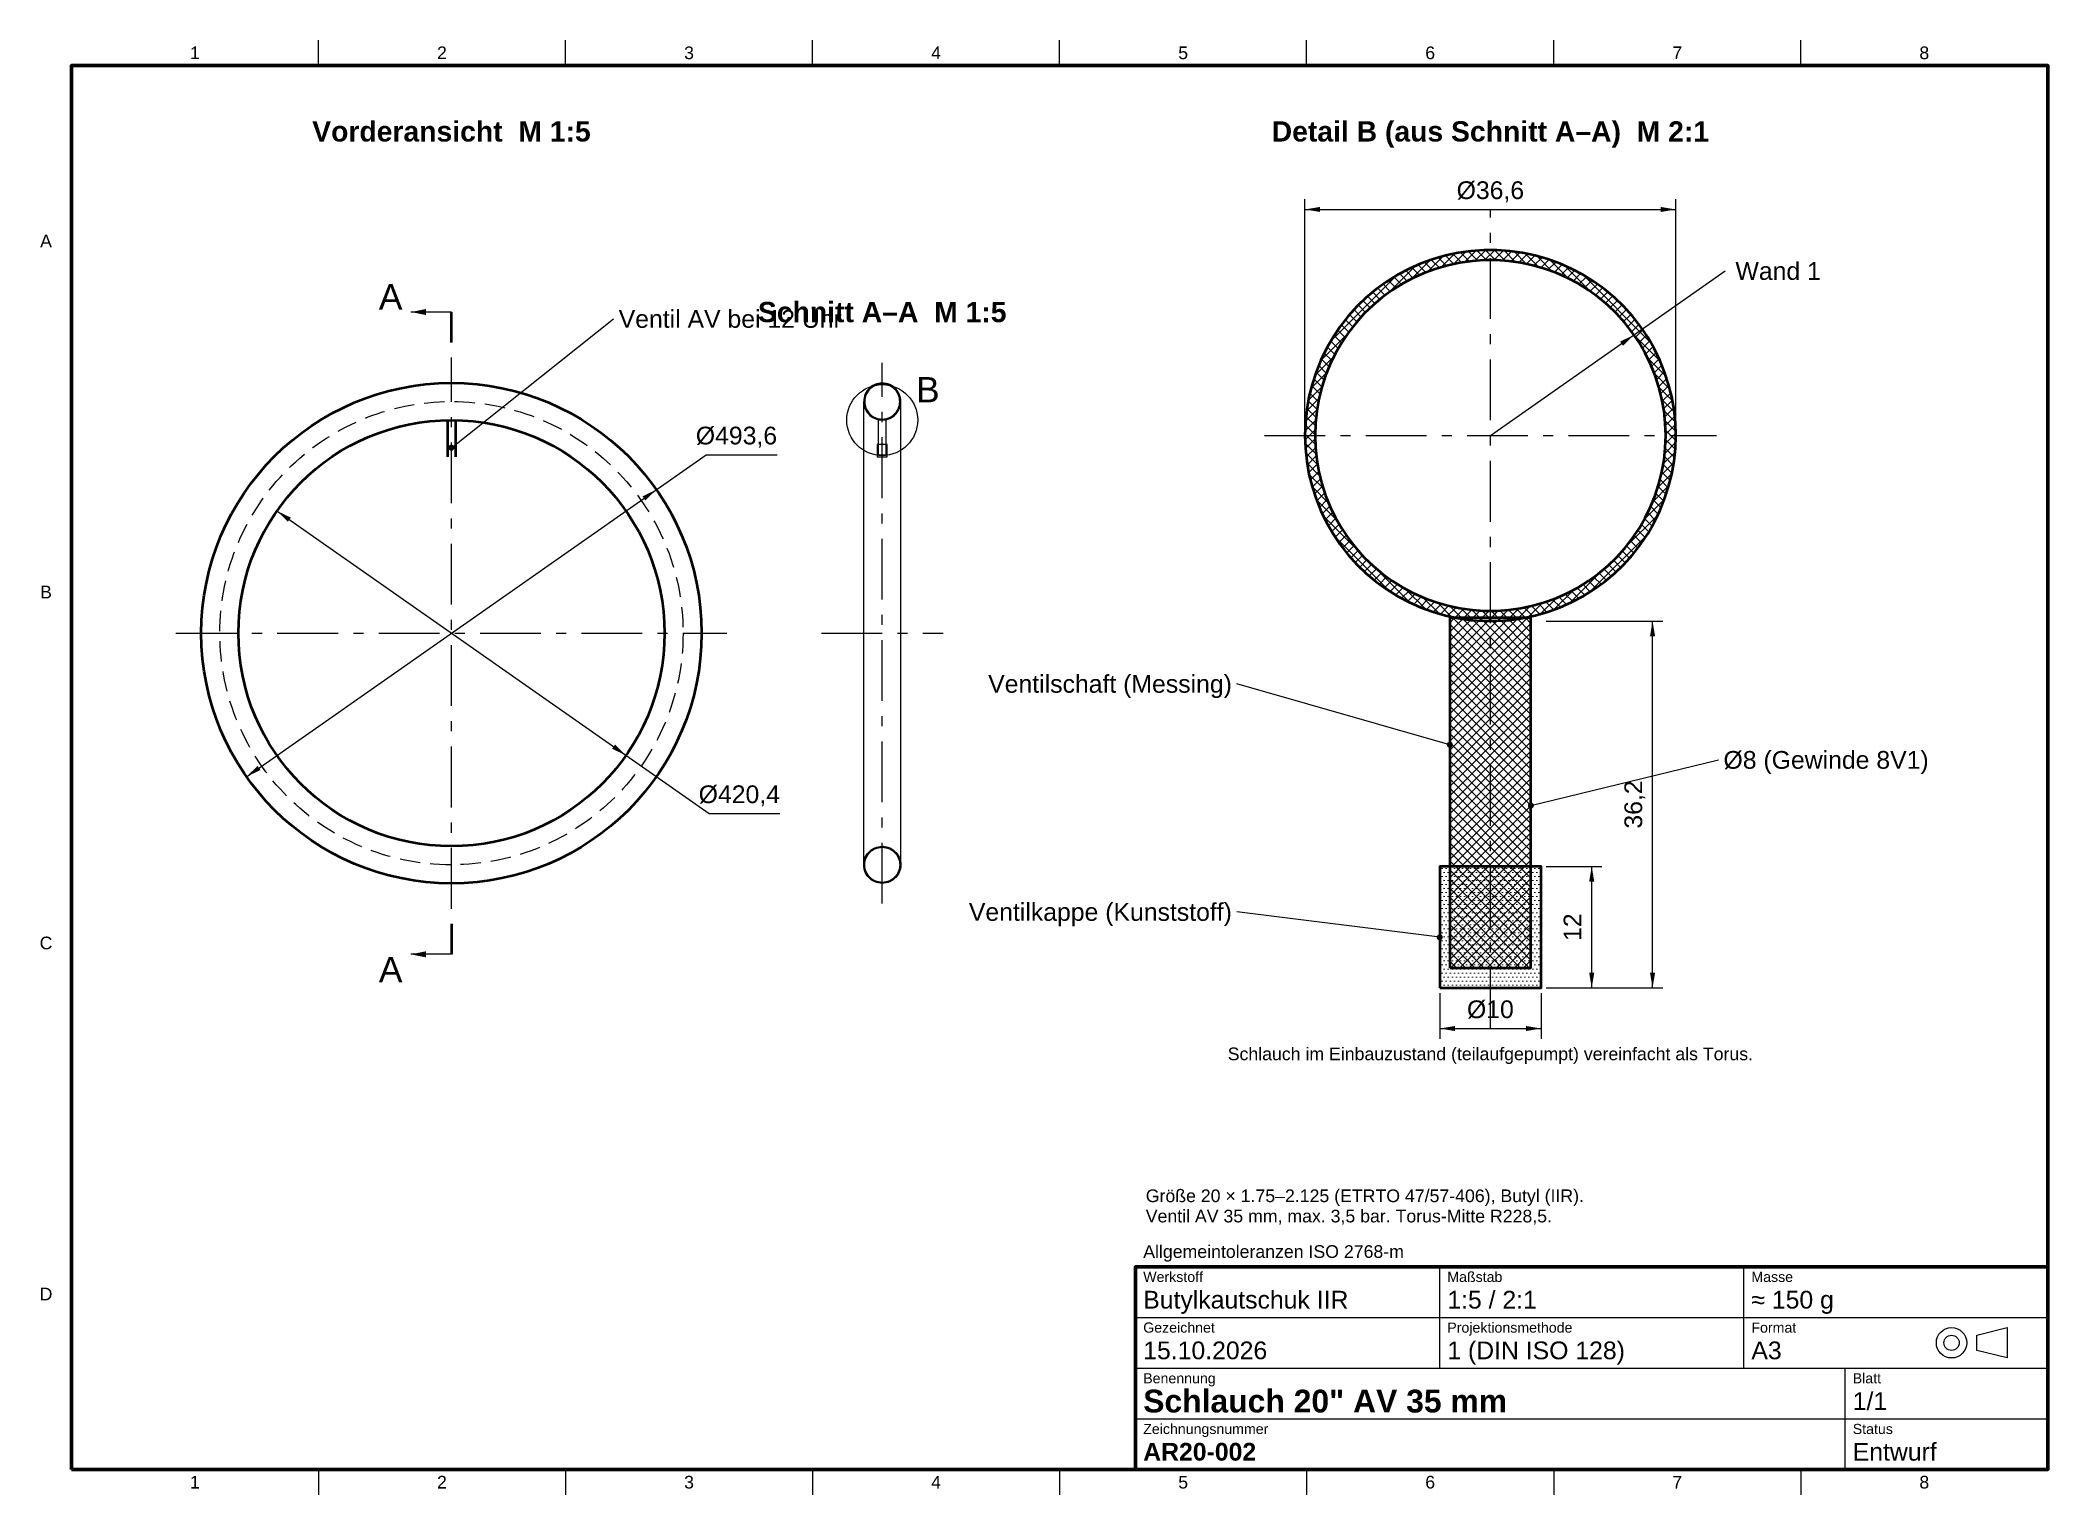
# Model space of a CAD drawing. Header units: millimetres. Extents: x 14 to 410, y 5 to 292.
import ezdxf
from ezdxf.enums import TextEntityAlignment as Align

# ---------------------------------------------------------------- set-up
doc = ezdxf.new("R2010")
doc.units = ezdxf.units.MM
doc.linetypes.add('MITTE_ISO', pattern=[20, 12, -3, 2, -3])
doc.linetypes.add('VERDECKT_ISO', pattern=[6, 4, -2])
for name, color, linetype, lineweight in [('DUENN', 7, 'Continuous', 25), ('KONTUR', 7, 'Continuous', 50), ('MASSE', 4, 'Continuous', 25), ('MITTELLINIE', 1, 'MITTE_ISO', 25), ('RAHMEN', 7, 'Continuous', 70), ('SCHRAFFUR', 8, 'Continuous', 18), ('TEXT', 7, 'Continuous', 25), ('VERDECKT', 3, 'VERDECKT_ISO', 25)]:
    doc.layers.add(name, color=color, linetype=linetype, lineweight=lineweight)
doc.styles.add('ISO', font='arial.ttf')
doc.styles.add('ISO_FETT', font='arialbd.ttf')

msp = doc.modelspace()

# ---------------------------------------------------------------- hatches: boundary and pattern name
at = {"layer": 'MASSE'}
h = msp.add_hatch(color=256, dxfattribs=at)
edge = h.paths.add_edge_path()
edge.add_arc((95, 211.6), 0.6, 0, 360)
h = msp.add_hatch(color=256, dxfattribs=at)
edge = h.paths.add_edge_path()
edge.add_arc((292, 153), 0.6, 0, 360)
h = msp.add_hatch(color=256, dxfattribs=at)
edge = h.paths.add_edge_path()
edge.add_arc((308, 141), 0.6, 0, 360)
h = msp.add_hatch(color=256, dxfattribs=at)
edge = h.paths.add_edge_path()
edge.add_arc((290, 115), 0.6, 0, 360)
at = {"layer": 'SCHRAFFUR'}
h = msp.add_hatch(dxfattribs=at)
h.set_pattern_fill('ANSI37', scale=0.4)
h.paths.add_polyline_path([(336.6, 214), (336.51, 216.55), (336.24, 219.09), (335.8, 221.61), (335.18, 224.09), (334.39, 226.52), (333.44, 228.89), (332.32, 231.18), (331.04, 233.4), (329.61, 235.51), (328.04, 237.53), (326.33, 239.42), (324.49, 241.2), (322.53, 242.84), (320.47, 244.34), (318.3, 245.7), (316.04, 246.9), (313.71, 247.93), (311.31, 248.81), (308.85, 249.51), (306.36, 250.04), (303.83, 250.4), (301.28, 250.58), (298.72, 250.58), (296.17, 250.4), (293.64, 250.04), (291.15, 249.51), (288.69, 248.81), (286.29, 247.93), (283.96, 246.9), (281.7, 245.7), (279.53, 244.34), (277.47, 242.84), (275.51, 241.2), (273.67, 239.42), (271.96, 237.53), (270.39, 235.51), (268.96, 233.4), (267.68, 231.18), (266.56, 228.89), (265.61, 226.52), (264.82, 224.09), (264.2, 221.61), (263.76, 219.09), (263.49, 216.55), (263.4, 214), (263.49, 211.45), (263.76, 208.91), (264.2, 206.39), (264.82, 203.91), (265.61, 201.48), (266.56, 199.11), (267.68, 196.82), (268.96, 194.6), (270.39, 192.49), (271.96, 190.47), (273.67, 188.58), (275.51, 186.8), (277.47, 185.16), (279.53, 183.66), (281.7, 182.3), (283.96, 181.1), (286.29, 180.07), (288.69, 179.19), (291.15, 178.49), (293.64, 177.96), (296.17, 177.6), (298.72, 177.42), (301.28, 177.42), (303.83, 177.6), (306.36, 177.96), (308.85, 178.49), (311.31, 179.19), (313.71, 180.07), (316.04, 181.1), (318.3, 182.3), (320.47, 183.66), (322.53, 185.16), (324.49, 186.8), (326.33, 188.58), (328.04, 190.47), (329.61, 192.49), (331.04, 194.6), (332.32, 196.82), (333.44, 199.11), (334.39, 201.48), (335.18, 203.91), (335.8, 206.39), (336.24, 208.91), (336.51, 211.45)])
h.paths.add_polyline_path([(334.6, 214), (334.52, 216.41), (334.26, 218.82), (333.84, 221.19), (333.26, 223.54), (332.51, 225.83), (331.61, 228.07), (330.55, 230.24), (329.34, 232.34), (327.99, 234.34), (326.51, 236.24), (324.89, 238.04), (323.15, 239.71), (321.3, 241.27), (319.35, 242.68), (317.3, 243.96), (315.17, 245.1), (312.96, 246.08), (310.69, 246.91), (308.37, 247.57), (306.01, 248.07), (303.62, 248.41), (301.21, 248.58), (298.79, 248.58), (296.38, 248.41), (293.99, 248.07), (291.63, 247.57), (289.31, 246.91), (287.04, 246.08), (284.83, 245.1), (282.7, 243.96), (280.65, 242.68), (278.7, 241.27), (276.85, 239.71), (275.11, 238.04), (273.49, 236.24), (272.01, 234.34), (270.66, 232.34), (269.45, 230.24), (268.39, 228.07), (267.49, 225.83), (266.74, 223.54), (266.16, 221.19), (265.74, 218.82), (265.48, 216.41), (265.4, 214), (265.48, 211.59), (265.74, 209.18), (266.16, 206.81), (266.74, 204.46), (267.49, 202.17), (268.39, 199.93), (269.45, 197.76), (270.66, 195.66), (272.01, 193.66), (273.49, 191.76), (275.11, 189.96), (276.85, 188.29), (278.7, 186.73), (280.65, 185.32), (282.7, 184.04), (284.83, 182.9), (287.04, 181.92), (289.31, 181.09), (291.63, 180.43), (293.99, 179.93), (296.38, 179.59), (298.79, 179.42), (301.21, 179.42), (303.62, 179.59), (306.01, 179.93), (308.37, 180.43), (310.69, 181.09), (312.96, 181.92), (315.17, 182.9), (317.3, 184.04), (319.35, 185.32), (321.3, 186.73), (323.15, 188.29), (324.89, 189.96), (326.51, 191.76), (327.99, 193.66), (329.34, 195.66), (330.55, 197.76), (331.61, 199.93), (332.51, 202.17), (333.26, 204.46), (333.84, 206.81), (334.26, 209.18), (334.52, 211.59)])
h = msp.add_hatch(dxfattribs=at)
h.set_pattern_fill('ANSI37', scale=0.14)
h.paths.add_polyline_path([(183.66, 220.7), (183.64, 221.08), (183.58, 221.46), (183.48, 221.83), (183.34, 222.19), (183.17, 222.53), (182.96, 222.85), (182.72, 223.15), (182.45, 223.42), (182.15, 223.66), (181.83, 223.87), (181.49, 224.04), (181.13, 224.18), (180.76, 224.28), (180.38, 224.34), (180, 224.36), (179.62, 224.34), (179.24, 224.28), (178.87, 224.18), (178.51, 224.04), (178.17, 223.87), (177.85, 223.66), (177.55, 223.42), (177.28, 223.15), (177.04, 222.85), (176.83, 222.53), (176.66, 222.19), (176.52, 221.83), (176.42, 221.46), (176.36, 221.08), (176.34, 220.7), (176.36, 220.32), (176.42, 219.94), (176.52, 219.57), (176.66, 219.21), (176.83, 218.87), (177.04, 218.55), (177.28, 218.25), (177.55, 217.98), (177.85, 217.74), (178.17, 217.53), (178.51, 217.36), (178.87, 217.22), (179.24, 217.12), (179.62, 217.06), (180, 217.04), (180.38, 217.06), (180.76, 217.12), (181.13, 217.22), (181.49, 217.36), (181.83, 217.53), (182.15, 217.74), (182.45, 217.98), (182.72, 218.25), (182.96, 218.55), (183.17, 218.87), (183.34, 219.21), (183.48, 219.57), (183.58, 219.94), (183.64, 220.32)])
h.paths.add_polyline_path([(183.46, 220.7), (183.44, 221.06), (183.38, 221.42), (183.29, 221.77), (183.16, 222.11), (183, 222.43), (182.8, 222.73), (182.57, 223.02), (182.32, 223.27), (182.03, 223.5), (181.73, 223.7), (181.41, 223.86), (181.07, 223.99), (180.72, 224.08), (180.36, 224.14), (180, 224.16), (179.64, 224.14), (179.28, 224.08), (178.93, 223.99), (178.59, 223.86), (178.27, 223.7), (177.97, 223.5), (177.68, 223.27), (177.43, 223.02), (177.2, 222.73), (177, 222.43), (176.84, 222.11), (176.71, 221.77), (176.62, 221.42), (176.56, 221.06), (176.54, 220.7), (176.56, 220.34), (176.62, 219.98), (176.71, 219.63), (176.84, 219.29), (177, 218.97), (177.2, 218.67), (177.43, 218.38), (177.68, 218.13), (177.97, 217.9), (178.27, 217.7), (178.59, 217.54), (178.93, 217.41), (179.28, 217.32), (179.64, 217.26), (180, 217.24), (180.36, 217.26), (180.72, 217.32), (181.07, 217.41), (181.41, 217.54), (181.73, 217.7), (182.03, 217.9), (182.32, 218.13), (182.57, 218.38), (182.8, 218.67), (183, 218.97), (183.16, 219.29), (183.29, 219.63), (183.38, 219.98), (183.44, 220.34)])
h = msp.add_hatch(dxfattribs=at)
h.set_pattern_fill('ANSI37', scale=0.4)
h.paths.add_polyline_path([(292, 109), (308, 109), (308, 178), (292, 178)])
h = msp.add_hatch(dxfattribs=at)
h.set_pattern_fill('ANSI37', scale=0.14)
h.paths.add_polyline_path([(183.66, 129.3), (183.64, 128.92), (183.58, 128.54), (183.48, 128.17), (183.34, 127.81), (183.17, 127.47), (182.96, 127.15), (182.72, 126.85), (182.45, 126.58), (182.15, 126.34), (181.83, 126.13), (181.49, 125.96), (181.13, 125.82), (180.76, 125.72), (180.38, 125.66), (180, 125.64), (179.62, 125.66), (179.24, 125.72), (178.87, 125.82), (178.51, 125.96), (178.17, 126.13), (177.85, 126.34), (177.55, 126.58), (177.28, 126.85), (177.04, 127.15), (176.83, 127.47), (176.66, 127.81), (176.52, 128.17), (176.42, 128.54), (176.36, 128.92), (176.34, 129.3), (176.36, 129.68), (176.42, 130.06), (176.52, 130.43), (176.66, 130.79), (176.83, 131.13), (177.04, 131.45), (177.28, 131.75), (177.55, 132.02), (177.85, 132.26), (178.17, 132.47), (178.51, 132.64), (178.87, 132.78), (179.24, 132.88), (179.62, 132.94), (180, 132.96), (180.38, 132.94), (180.76, 132.88), (181.13, 132.78), (181.49, 132.64), (181.83, 132.47), (182.15, 132.26), (182.45, 132.02), (182.72, 131.75), (182.96, 131.45), (183.17, 131.13), (183.34, 130.79), (183.48, 130.43), (183.58, 130.06), (183.64, 129.68)])
h.paths.add_polyline_path([(183.46, 129.3), (183.44, 128.94), (183.38, 128.58), (183.29, 128.23), (183.16, 127.89), (183, 127.57), (182.8, 127.27), (182.57, 126.98), (182.32, 126.73), (182.03, 126.5), (181.73, 126.3), (181.41, 126.14), (181.07, 126.01), (180.72, 125.92), (180.36, 125.86), (180, 125.84), (179.64, 125.86), (179.28, 125.92), (178.93, 126.01), (178.59, 126.14), (178.27, 126.3), (177.97, 126.5), (177.68, 126.73), (177.43, 126.98), (177.2, 127.27), (177, 127.57), (176.84, 127.89), (176.71, 128.23), (176.62, 128.58), (176.56, 128.94), (176.54, 129.3), (176.56, 129.66), (176.62, 130.02), (176.71, 130.37), (176.84, 130.71), (177, 131.03), (177.2, 131.33), (177.43, 131.62), (177.68, 131.87), (177.97, 132.1), (178.27, 132.3), (178.59, 132.46), (178.93, 132.59), (179.28, 132.68), (179.64, 132.74), (180, 132.76), (180.36, 132.74), (180.72, 132.68), (181.07, 132.59), (181.41, 132.46), (181.73, 132.3), (182.03, 132.1), (182.32, 131.87), (182.57, 131.62), (182.8, 131.33), (183, 131.03), (183.16, 130.71), (183.29, 130.37), (183.38, 130.02), (183.44, 129.66)])
h = msp.add_hatch(dxfattribs=at)
h.set_pattern_fill('DOTS', scale=0.5)
h.paths.add_polyline_path([(290, 105), (310, 105), (310, 129), (290, 129)])

# ---------------------------------------------------------------- linework, layer by layer
at = {"layer": 'DUENN'}
for points in [[(68.75, 287), (68.75, 292)], [(117.5, 287), (117.5, 292)], [(166.25, 287), (166.25, 292)], [(215, 287), (215, 292)], [(263.75, 287), (263.75, 292)], [(312.5, 287), (312.5, 292)], [(361.25, 287), (361.25, 292)], [(95, 238.36), (87, 238.36)], [(176.34, 129.3), (176.34, 220.7)], [(183.66, 129.3), (183.66, 220.7)], [(95, 111.64), (87, 111.64)], [(290, 30), (290, 50)], [(350, 30), (350, 50)], [(230, 40), (410, 40)], [(396, 33.5), (396, 36.5), (402, 38), (402, 32), (396, 33.5)], [(230, 30), (410, 30)], [(370, 10), (370, 30)], [(230, 20), (410, 20)], [(68.75, 10), (68.75, 5)], [(117.5, 10), (117.5, 5)], [(166.25, 10), (166.25, 5)], [(215, 10), (215, 5)], [(263.75, 10), (263.75, 5)], [(312.5, 10), (312.5, 5)], [(361.25, 10), (361.25, 5)]]:
    msp.add_lwpolyline(points, dxfattribs=at)
for points in [[(183.66, 220.7), (183.64, 221.08), (183.58, 221.46), (183.48, 221.83), (183.34, 222.19), (183.17, 222.53), (182.96, 222.85), (182.72, 223.15), (182.45, 223.42), (182.15, 223.66), (181.83, 223.87), (181.49, 224.04), (181.13, 224.18), (180.76, 224.28), (180.38, 224.34), (180, 224.36), (179.62, 224.34), (179.24, 224.28), (178.87, 224.18), (178.51, 224.04), (178.17, 223.87), (177.85, 223.66), (177.55, 223.42), (177.28, 223.15), (177.04, 222.85), (176.83, 222.53), (176.66, 222.19), (176.52, 221.83), (176.42, 221.46), (176.36, 221.08), (176.34, 220.7), (176.36, 220.32), (176.42, 219.94), (176.52, 219.57), (176.66, 219.21), (176.83, 218.87), (177.04, 218.55), (177.28, 218.25), (177.55, 217.98), (177.85, 217.74), (178.17, 217.53), (178.51, 217.36), (178.87, 217.22), (179.24, 217.12), (179.62, 217.06), (180, 217.04), (180.38, 217.06), (180.76, 217.12), (181.13, 217.22), (181.49, 217.36), (181.83, 217.53), (182.15, 217.74), (182.45, 217.98), (182.72, 218.25), (182.96, 218.55), (183.17, 218.87), (183.34, 219.21), (183.48, 219.57), (183.58, 219.94), (183.64, 220.32)], [(183.46, 220.7), (183.44, 221.06), (183.38, 221.42), (183.29, 221.77), (183.16, 222.11), (183, 222.43), (182.8, 222.73), (182.57, 223.02), (182.32, 223.27), (182.03, 223.5), (181.73, 223.7), (181.41, 223.86), (181.07, 223.99), (180.72, 224.08), (180.36, 224.14), (180, 224.16), (179.64, 224.14), (179.28, 224.08), (178.93, 223.99), (178.59, 223.86), (178.27, 223.7), (177.97, 223.5), (177.68, 223.27), (177.43, 223.02), (177.2, 222.73), (177, 222.43), (176.84, 222.11), (176.71, 221.77), (176.62, 221.42), (176.56, 221.06), (176.54, 220.7), (176.56, 220.34), (176.62, 219.98), (176.71, 219.63), (176.84, 219.29), (177, 218.97), (177.2, 218.67), (177.43, 218.38), (177.68, 218.13), (177.97, 217.9), (178.27, 217.7), (178.59, 217.54), (178.93, 217.41), (179.28, 217.32), (179.64, 217.26), (180, 217.24), (180.36, 217.26), (180.72, 217.32), (181.07, 217.41), (181.41, 217.54), (181.73, 217.7), (182.03, 217.9), (182.32, 218.13), (182.57, 218.38), (182.8, 218.67), (183, 218.97), (183.16, 219.29), (183.29, 219.63), (183.38, 219.98), (183.44, 220.34)], [(179.2, 210.2), (180.8, 210.2), (180.8, 217.04), (179.2, 217.04)], [(179, 209.8), (181, 209.8), (181, 212.2), (179, 212.2)], [(183.66, 129.3), (183.64, 128.92), (183.58, 128.54), (183.48, 128.17), (183.34, 127.81), (183.17, 127.47), (182.96, 127.15), (182.72, 126.85), (182.45, 126.58), (182.15, 126.34), (181.83, 126.13), (181.49, 125.96), (181.13, 125.82), (180.76, 125.72), (180.38, 125.66), (180, 125.64), (179.62, 125.66), (179.24, 125.72), (178.87, 125.82), (178.51, 125.96), (178.17, 126.13), (177.85, 126.34), (177.55, 126.58), (177.28, 126.85), (177.04, 127.15), (176.83, 127.47), (176.66, 127.81), (176.52, 128.17), (176.42, 128.54), (176.36, 128.92), (176.34, 129.3), (176.36, 129.68), (176.42, 130.06), (176.52, 130.43), (176.66, 130.79), (176.83, 131.13), (177.04, 131.45), (177.28, 131.75), (177.55, 132.02), (177.85, 132.26), (178.17, 132.47), (178.51, 132.64), (178.87, 132.78), (179.24, 132.88), (179.62, 132.94), (180, 132.96), (180.38, 132.94), (180.76, 132.88), (181.13, 132.78), (181.49, 132.64), (181.83, 132.47), (182.15, 132.26), (182.45, 132.02), (182.72, 131.75), (182.96, 131.45), (183.17, 131.13), (183.34, 130.79), (183.48, 130.43), (183.58, 130.06), (183.64, 129.68)], [(183.46, 129.3), (183.44, 128.94), (183.38, 128.58), (183.29, 128.23), (183.16, 127.89), (183, 127.57), (182.8, 127.27), (182.57, 126.98), (182.32, 126.73), (182.03, 126.5), (181.73, 126.3), (181.41, 126.14), (181.07, 126.01), (180.72, 125.92), (180.36, 125.86), (180, 125.84), (179.64, 125.86), (179.28, 125.92), (178.93, 126.01), (178.59, 126.14), (178.27, 126.3), (177.97, 126.5), (177.68, 126.73), (177.43, 126.98), (177.2, 127.27), (177, 127.57), (176.84, 127.89), (176.71, 128.23), (176.62, 128.58), (176.56, 128.94), (176.54, 129.3), (176.56, 129.66), (176.62, 130.02), (176.71, 130.37), (176.84, 130.71), (177, 131.03), (177.2, 131.33), (177.43, 131.62), (177.68, 131.87), (177.97, 132.1), (178.27, 132.3), (178.59, 132.46), (178.93, 132.59), (179.28, 132.68), (179.64, 132.74), (180, 132.76), (180.36, 132.74), (180.72, 132.68), (181.07, 132.59), (181.41, 132.46), (181.73, 132.3), (182.03, 132.1), (182.32, 131.87), (182.57, 131.62), (182.8, 131.33), (183, 131.03), (183.16, 130.71), (183.29, 130.37), (183.38, 130.02), (183.44, 129.66)]]:
    msp.add_lwpolyline(points, close=True, dxfattribs=at)
for centre, radius in [((180, 217.04), 7), ((391, 35), 3), ((391, 35), 1.5)]:
    msp.add_circle(centre, radius, dxfattribs=at)
at = {"layer": 'KONTUR'}
for points in [[(336.6, 214), (336.51, 216.55), (336.24, 219.09), (335.8, 221.61), (335.18, 224.09), (334.39, 226.52), (333.44, 228.89), (332.32, 231.18), (331.04, 233.4), (329.61, 235.51), (328.04, 237.53), (326.33, 239.42), (324.49, 241.2), (322.53, 242.84), (320.47, 244.34), (318.3, 245.7), (316.04, 246.9), (313.71, 247.93), (311.31, 248.81), (308.85, 249.51), (306.36, 250.04), (303.83, 250.4), (301.28, 250.58), (298.72, 250.58), (296.17, 250.4), (293.64, 250.04), (291.15, 249.51), (288.69, 248.81), (286.29, 247.93), (283.96, 246.9), (281.7, 245.7), (279.53, 244.34), (277.47, 242.84), (275.51, 241.2), (273.67, 239.42), (271.96, 237.53), (270.39, 235.51), (268.96, 233.4), (267.68, 231.18), (266.56, 228.89), (265.61, 226.52), (264.82, 224.09), (264.2, 221.61), (263.76, 219.09), (263.49, 216.55), (263.4, 214), (263.49, 211.45), (263.76, 208.91), (264.2, 206.39), (264.82, 203.91), (265.61, 201.48), (266.56, 199.11), (267.68, 196.82), (268.96, 194.6), (270.39, 192.49), (271.96, 190.47), (273.67, 188.58), (275.51, 186.8), (277.47, 185.16), (279.53, 183.66), (281.7, 182.3), (283.96, 181.1), (286.29, 180.07), (288.69, 179.19), (291.15, 178.49), (293.64, 177.96), (296.17, 177.6), (298.72, 177.42), (301.28, 177.42), (303.83, 177.6), (306.36, 177.96), (308.85, 178.49), (311.31, 179.19), (313.71, 180.07), (316.04, 181.1), (318.3, 182.3), (320.47, 183.66), (322.53, 185.16), (324.49, 186.8), (326.33, 188.58), (328.04, 190.47), (329.61, 192.49), (331.04, 194.6), (332.32, 196.82), (333.44, 199.11), (334.39, 201.48), (335.18, 203.91), (335.8, 206.39), (336.24, 208.91), (336.51, 211.45)], [(334.6, 214), (334.52, 216.41), (334.26, 218.82), (333.84, 221.19), (333.26, 223.54), (332.51, 225.83), (331.61, 228.07), (330.55, 230.24), (329.34, 232.34), (327.99, 234.34), (326.51, 236.24), (324.89, 238.04), (323.15, 239.71), (321.3, 241.27), (319.35, 242.68), (317.3, 243.96), (315.17, 245.1), (312.96, 246.08), (310.69, 246.91), (308.37, 247.57), (306.01, 248.07), (303.62, 248.41), (301.21, 248.58), (298.79, 248.58), (296.38, 248.41), (293.99, 248.07), (291.63, 247.57), (289.31, 246.91), (287.04, 246.08), (284.83, 245.1), (282.7, 243.96), (280.65, 242.68), (278.7, 241.27), (276.85, 239.71), (275.11, 238.04), (273.49, 236.24), (272.01, 234.34), (270.66, 232.34), (269.45, 230.24), (268.39, 228.07), (267.49, 225.83), (266.74, 223.54), (266.16, 221.19), (265.74, 218.82), (265.48, 216.41), (265.4, 214), (265.48, 211.59), (265.74, 209.18), (266.16, 206.81), (266.74, 204.46), (267.49, 202.17), (268.39, 199.93), (269.45, 197.76), (270.66, 195.66), (272.01, 193.66), (273.49, 191.76), (275.11, 189.96), (276.85, 188.29), (278.7, 186.73), (280.65, 185.32), (282.7, 184.04), (284.83, 182.9), (287.04, 181.92), (289.31, 181.09), (291.63, 180.43), (293.99, 179.93), (296.38, 179.59), (298.79, 179.42), (301.21, 179.42), (303.62, 179.59), (306.01, 179.93), (308.37, 180.43), (310.69, 181.09), (312.96, 181.92), (315.17, 182.9), (317.3, 184.04), (319.35, 185.32), (321.3, 186.73), (323.15, 188.29), (324.89, 189.96), (326.51, 191.76), (327.99, 193.66), (329.34, 195.66), (330.55, 197.76), (331.61, 199.93), (332.51, 202.17), (333.26, 204.46), (333.84, 206.81), (334.26, 209.18), (334.52, 211.59)], [(292, 109), (308, 109), (308, 178), (292, 178)], [(290, 105), (310, 105), (310, 129), (290, 129)]]:
    msp.add_lwpolyline(points, close=True, dxfattribs=at)
for points in [[(95, 232.36), (95, 238.36)], [(94.2, 217.04), (94.2, 209.8)], [(95.8, 217.04), (95.8, 209.8)], [(95, 117.64), (95, 111.64)]]:
    msp.add_lwpolyline(points, dxfattribs=at)
for radius in [49.36, 42.04]:
    msp.add_circle((95, 175), radius, dxfattribs=at)
at = {"layer": 'MASSE'}
for points in [[(263.4, 215), (263.4, 260.6)], [(263.4, 258.6), (336.6, 258.6)], [(336.6, 215), (336.6, 260.6)], [(300, 214), (346.36, 246.46)], [(95, 211.6), (127, 237)], [(54.57, 146.69), (145.26, 210.19), (159.26, 210.19)], [(60.56, 199.11), (145.82, 139.42), (159.82, 139.42)], [(311, 177.4), (334, 177.4)], [(332, 105), (332, 177.4)], [(292, 153), (250, 165)], [(308, 141), (345, 150)], [(311, 129), (322, 129)], [(320, 105), (320, 129)], [(290, 115), (250, 120)], [(290, 104), (290, 95)], [(310, 104), (310, 95)], [(311, 105), (334, 105)], [(311, 105), (322, 105)], [(290, 97), (310, 97)]]:
    msp.add_lwpolyline(points, dxfattribs=at)
for points in [[(263.4, 258.6), (266.4, 258.1), (266.4, 259.1)], [(336.6, 258.6), (333.6, 259.1), (333.6, 258.1)], [(87, 238.36), (90, 237.76), (90, 238.96)], [(328.34, 233.85), (325.6, 232.53), (326.17, 231.72)], [(135.43, 203.31), (132.69, 202), (133.26, 201.18)], [(60.56, 199.11), (62.73, 196.98), (63.31, 197.8)], [(332, 177.4), (331.5, 174.4), (332.5, 174.4)], [(129.44, 150.89), (127.27, 153.02), (126.69, 152.2)], [(54.57, 146.69), (57.31, 148), (56.74, 148.82)], [(320, 129), (319.5, 126), (320.5, 126)], [(87, 111.64), (90, 111.04), (90, 112.24)], [(320, 105), (320.5, 108), (319.5, 108)], [(332, 105), (332.5, 108), (331.5, 108)], [(290, 97), (293, 96.5), (293, 97.5)], [(310, 97), (307, 97.5), (307, 96.5)]]:
    msp.add_solid(points, dxfattribs=at)
at = {"layer": 'MITTELLINIE'}
for points in [[(300, 97), (300, 258.6)], [(95, 120.64), (95, 229.36)], [(180, 121.64), (180, 228.36)], [(255.4, 214), (344.6, 214)], [(40.64, 175), (149.36, 175)], [(168, 175), (192, 175)]]:
    msp.add_lwpolyline(points, dxfattribs=at)
at = {"layer": 'RAHMEN'}
for points in [[(20, 10), (410, 10), (410, 287), (20, 287), (20, 10)], [(230, 10), (230, 50), (410, 50)]]:
    msp.add_lwpolyline(points, dxfattribs=at)
at = {"layer": 'VERDECKT'}
msp.add_circle((95, 175), 45.7, dxfattribs=at)

# ---------------------------------------------------------------- texts
at = {"layer": 'TEXT'}
for s, height, style, p in [('1', 2.5, 'ISO', (44.38, 289.5)), ('2', 2.5, 'ISO', (93.12, 289.5)), ('3', 2.5, 'ISO', (141.88, 289.5)), ('4', 2.5, 'ISO', (190.62, 289.5)), ('5', 2.5, 'ISO', (239.38, 289.5)), ('6', 2.5, 'ISO', (288.12, 289.5)), ('7', 2.5, 'ISO', (336.88, 289.5)), ('8', 2.5, 'ISO', (385.62, 289.5)), ('Vorderansicht  M 1:5', 4, 'ISO_FETT', (95, 274)), ('Detail B (aus Schnitt A–A)  M 2:1', 4, 'ISO_FETT', (300, 274)), ('A', 2.5, 'ISO', (15, 252.38)), ('A', 5, 'ISO', (83, 241.36)), ('Schnitt A–A  M 1:5', 4, 'ISO_FETT', (180, 238.36)), ('B', 5, 'ISO', (189, 223.04)), ('B', 2.5, 'ISO', (15, 183.12)), ('C', 2.5, 'ISO', (15, 113.88)), ('A', 5, 'ISO', (83, 108.64)), ('Schlauch im Einbauzustand (teilaufgepumpt) vereinfacht als Torus.', 2.5, 'ISO', (300, 92)), ('D', 2.5, 'ISO', (15, 44.62)), ('1', 2.5, 'ISO', (44.38, 7.5)), ('2', 2.5, 'ISO', (93.12, 7.5)), ('3', 2.5, 'ISO', (141.88, 7.5)), ('4', 2.5, 'ISO', (190.62, 7.5)), ('5', 2.5, 'ISO', (239.38, 7.5)), ('6', 2.5, 'ISO', (288.12, 7.5)), ('7', 2.5, 'ISO', (336.88, 7.5)), ('8', 2.5, 'ISO', (385.62, 7.5))]:
    msp.add_text(s, height=height, dxfattribs=dict(at, style=style)).set_placement(p, align=Align.MIDDLE_CENTER)
at = {"layer": 'TEXT', "style": 'ISO'}
for s, p in [('Ø36,6', (300, 259.6)), ('Ø10', (300, 98))]:
    msp.add_text(s, height=3.5, dxfattribs=at).set_placement(p, align=Align.BOTTOM_CENTER)
at = {"layer": 'TEXT'}
for s, height, style, p in [('Wand 1', 3.5, 'ISO', (348.36, 246.46)), ('Ventil AV bei 12 Uhr', 3.5, 'ISO', (128, 237)), ('Ø8 (Gewinde 8V1)', 3.5, 'ISO', (346, 150)), ('Größe 20 × 1.75–2.125 (ETRTO 47/57-406), Butyl (IIR).', 2.5, 'ISO', (232, 64)), ('Ventil AV 35 mm, max. 3,5 bar. Torus-Mitte R228,5.', 2.5, 'ISO', (232, 60)), ('Allgemeintoleranzen ISO 2768-m', 2.5, 'ISO', (231.5, 53)), ('Werkstoff', 2, 'ISO', (231.5, 48)), ('Maßstab', 2, 'ISO', (291.5, 48)), ('Masse', 2, 'ISO', (351.5, 48)), ('Butylkautschuk IIR', 3.5, 'ISO', (231.5, 43.5)), ('1:5 / 2:1', 3.5, 'ISO', (291.5, 43.5)), ('≈ 150 g', 3.5, 'ISO', (351.5, 43.5)), ('Gezeichnet', 2, 'ISO', (231.5, 38)), ('Projektionsmethode', 2, 'ISO', (291.5, 38)), ('Format', 2, 'ISO', (351.5, 38)), ('15.10.2026', 3.5, 'ISO', (231.5, 33.5)), ('1 (DIN ISO 128)', 3.5, 'ISO', (291.5, 33.5)), ('A3', 3.5, 'ISO', (351.5, 33.5)), ('Benennung', 2, 'ISO', (231.5, 28)), ('Blatt', 2, 'ISO', (371.5, 28)), ('Schlauch 20" AV 35 mm', 4.5, 'ISO_FETT', (231.5, 23.5)), ('1/1', 3.5, 'ISO', (371.5, 23.5)), ('Zeichnungsnummer', 2, 'ISO', (231.5, 18)), ('Status', 2, 'ISO', (371.5, 18)), ('AR20-002', 3.5, 'ISO_FETT', (231.5, 13.5)), ('Entwurf', 3.5, 'ISO', (371.5, 13.5))]:
    msp.add_text(s, height=height, dxfattribs=dict(at, style=style)).set_placement(p, align=Align.MIDDLE_LEFT)
at = {"layer": 'TEXT', "style": 'ISO'}
for s, p in [('Ø493,6', (159.26, 211.19)), ('Ø420,4', (159.82, 140.42))]:
    msp.add_text(s, height=3.5, dxfattribs=at).set_placement(p, align=Align.BOTTOM_RIGHT)
for s, p in [('Ventilschaft (Messing)', (249, 165)), ('Ventilkappe (Kunststoff)', (249, 120))]:
    msp.add_text(s, height=3.5, dxfattribs=at).set_placement(p, align=Align.MIDDLE_RIGHT)
for s, p in [('36,2', (331, 141.2)), ('12', (319, 117))]:
    msp.add_text(s, height=3.5, rotation=90, dxfattribs=at).set_placement(p, align=Align.BOTTOM_CENTER)

doc.saveas('drawing.dxf')
